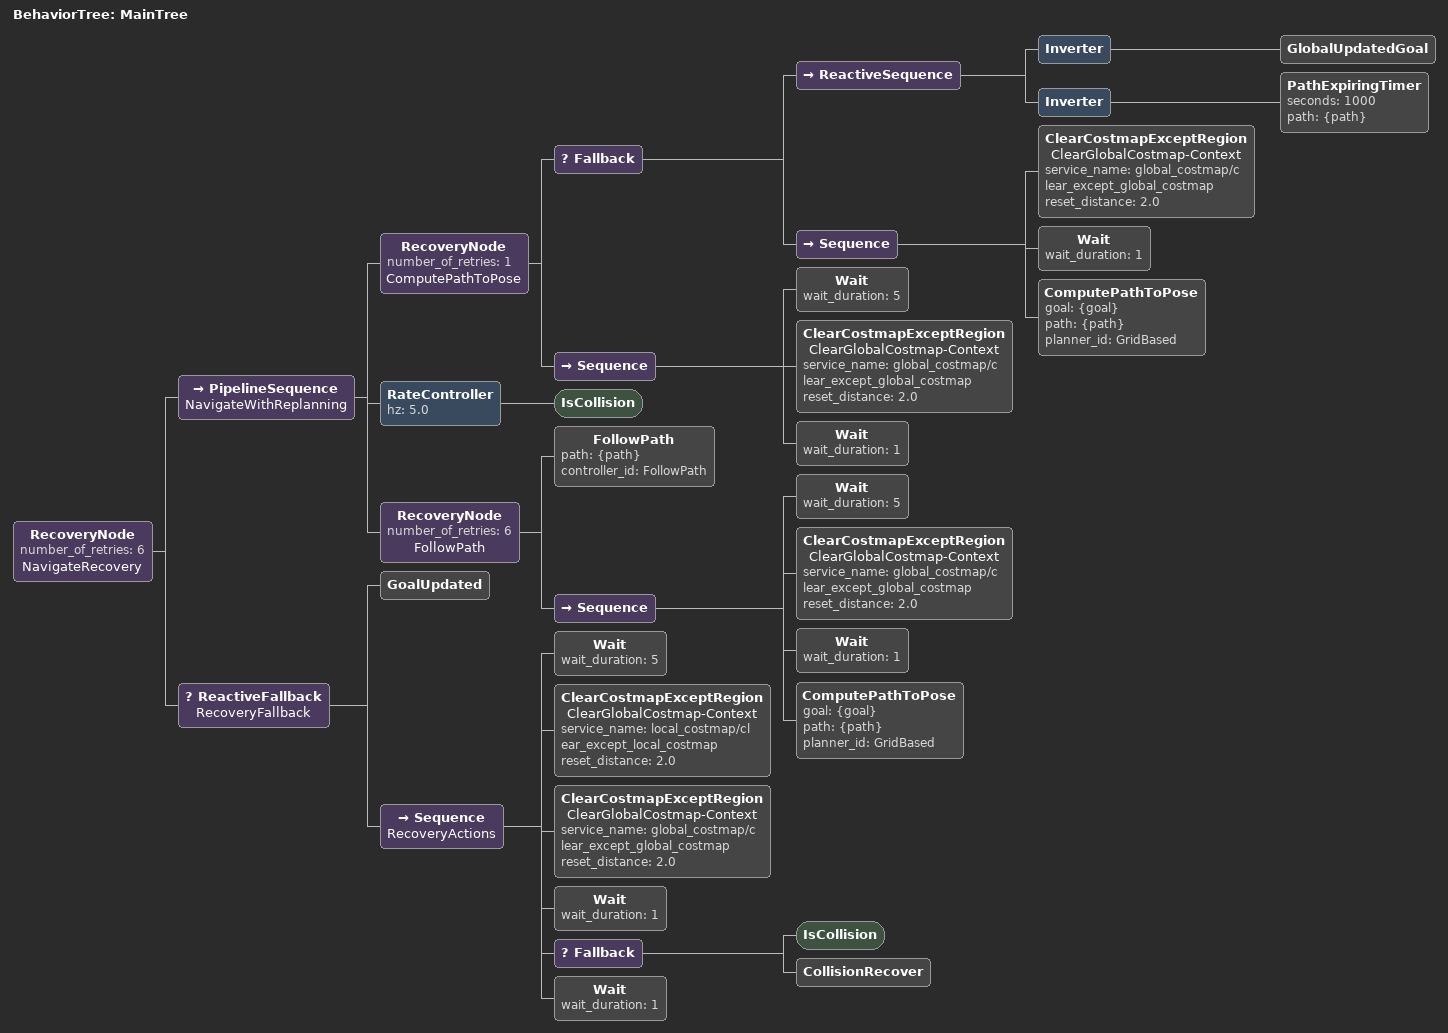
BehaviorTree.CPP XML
<root main_tree_to_execute="MainTree">
  <BehaviorTree ID="MainTree">
    <RecoveryNode number_of_retries="6" name="NavigateRecovery">
      <PipelineSequence name="NavigateWithReplanning">
        <RecoveryNode number_of_retries="1" name="ComputePathToPose">
            <Fallback>
              <ReactiveSequence>
                <Inverter>
                  <GlobalUpdatedGoal/>
                </Inverter>
                <Inverter>
                  <PathExpiringTimer seconds="1000" path="{path}"/>
                </Inverter>
              </ReactiveSequence>
              <Sequence>
                 <ClearCostmapExceptRegion name="ClearGlobalCostmap-Context" service_name="global_costmap/clear_except_global_costmap" reset_distance="2.0"/>
                 <Wait wait_duration="1"/>
                 <ComputePathToPose goal="{goal}" path="{path}" planner_id="GridBased"/>
              </Sequence>
            </Fallback>
            <Sequence>
              <Wait wait_duration="5"/>
              <ClearCostmapExceptRegion name="ClearGlobalCostmap-Context" service_name="global_costmap/clear_except_global_costmap" reset_distance="2.0"/>
              <Wait wait_duration="1"/>
            </Sequence>
          </RecoveryNode>
        <RateController hz="5.0">
          <IsCollision/>
        </RateController>
        <RecoveryNode number_of_retries="6" name="FollowPath">
          <FollowPath path="{path}" controller_id="FollowPath"/>
          <Sequence>
            <Wait wait_duration="5"/>
            <ClearCostmapExceptRegion name="ClearGlobalCostmap-Context" service_name="global_costmap/clear_except_global_costmap" reset_distance="2.0"/>
            <Wait wait_duration="1"/>
            <ComputePathToPose goal="{goal}" path="{path}" planner_id="GridBased"/>
          </Sequence>
        </RecoveryNode>
      </PipelineSequence>
      <ReactiveFallback name="RecoveryFallback">
        <GoalUpdated/>
        <Sequence name="RecoveryActions">
          <Wait wait_duration="5"/>
          <ClearCostmapExceptRegion name="ClearGlobalCostmap-Context" service_name="local_costmap/clear_except_local_costmap" reset_distance="2.0"/>
          <ClearCostmapExceptRegion name="ClearGlobalCostmap-Context" service_name="global_costmap/clear_except_global_costmap" reset_distance="2.0"/>
          <Wait wait_duration="1"/>
          <Fallback>
            <IsCollision/>
            <CollisionRecover/>
          </Fallback>
          <Wait wait_duration="1"/>
        </Sequence>
      </ReactiveFallback>
    </RecoveryNode>
  </BehaviorTree>
</root>
